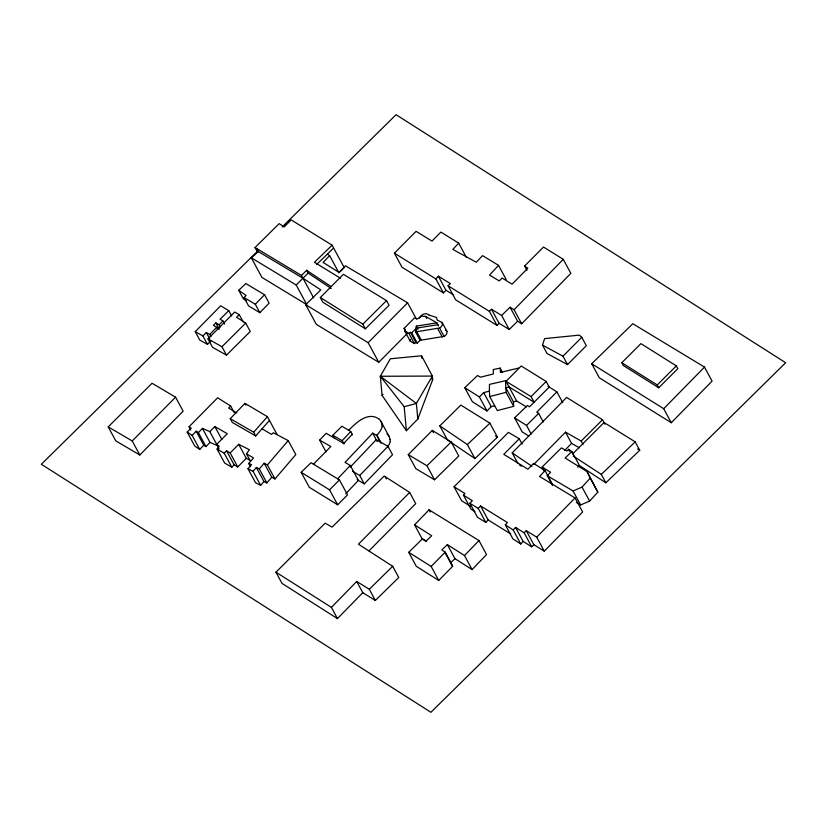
<?xml version="1.0" encoding="UTF-8"?>
<svg xmlns="http://www.w3.org/2000/svg" width="827" height="827" viewBox="0 0 827 827"><rect width="100%" height="100%" fill="white"/><g stroke="black" fill="none" stroke-linecap="round" stroke-linejoin="round"><path stroke-width="1.24" d="M489.398 391.13L489.439 384.4L505.514 380.709L506.093 392.339L513.681 406.357L497.296 410.574L489.718 396.557L489.398 391.13L483.681 392.629L479.402 396.95L486.979 410.967L491.269 406.646L494.691 405.747M382.095 426.494L382.022 424.365M390.179 441.442L390.106 439.313M436.863 322.85L416.384 326.096L415.423 329.229L420.984 339.504L417.263 343.081L416.012 342.605L414.389 343.567L410.275 341.21L404.723 330.934L405.023 329.125L404.052 328.402L414.482 317.93L417.625 318.86L421.191 316.193L425.605 316.39L436.863 322.85L438.527 325.941M410.275 341.21L410.585 339.401M542.512 345.138L544.59 338.615L579.282 335.131L581.784 337.302L586.322 345.717L567.529 364.583L547.061 353.542L542.512 345.138L562.98 356.179L567.529 364.583M417.811 419.082L432.697 379.665L432.366 376.078L421.574 355.786L390.323 358.773L380.317 376.264L382.074 395.358L406.398 430.691L417.811 419.082L416.374 403.452L432.366 376.078L380.317 376.264L404.186 406.708L406.398 430.691M419.475 318.044L420.374 316.586A4.848 3.504 -28.4 0 1 421.181 315.656L422.277 314.818A5.81 4.197 -28.4 0 1 424.272 313.919L426.37 313.712L428.717 314.777M250.519 461.352L246.446 453.806L249.423 449.733L238.683 444.316L230.175 452.958L237.752 466.966L246.26 458.334L250.56 460.505M231.808 467.245L224.231 453.227L226.526 450.767L234.103 464.784L231.808 467.245L224.644 463.048L217.067 449.04L219.207 446.249L216.684 444.357L227.28 433.71L214.865 426.587L209.8 431.601L202.429 428.396L198.397 432.593L205.975 446.611L210.006 442.404L217.377 445.619M445.215 552.136L452.793 566.154L438.744 580.451L431.167 566.443L445.215 552.136L441.866 549.872L447.366 544.642L464.495 555.548L472.072 569.565L486.545 554.566L478.967 540.548L429.037 509.845L414.565 524.845L422.142 538.863L426.422 541.582M256.36 467.482L263.937 481.5L260.66 485.356L253.083 471.338L256.36 467.482L259.296 468.93L266.883 482.947L271.763 477.231L264.175 463.213L259.296 468.93M288.23 440.574L295.808 454.592L274.988 478.947L267.41 464.939L288.23 440.574L273.313 432.759L271.556 434.402L262.025 428.799M520.762 543.98L513.185 529.962L515.552 527.399L523.129 541.406L520.762 543.98L512.905 538.884L505.328 524.866L507.354 522.499L480.57 505.938L478.244 508.398L485.821 522.416L488.147 519.956L480.57 505.938M250.478 466.717L248.731 463.482L253.496 457.962L246.446 453.806M260.66 485.356L255.564 482.761L247.986 468.744L251.511 464.671L248.731 463.482M255.698 435.943L253.682 432.211L267.421 416.684L244.937 403.359L230.237 418.669L232.263 422.411L255.698 435.943L269.447 420.426M542.14 467.007L550.575 472.269L547.267 475.721L573.028 490.938L582.043 487.103L590.251 478.12L587.108 471.638L565.12 458.003L571.86 451.542L568.583 449.34L566.94 450.984L561.43 447.893L542.14 467.007L544.476 471.318M576.316 502.413L580.606 504.946L589.62 501.11L597.828 492.137L587.108 471.638M438.351 276.197L445.929 290.215L443.437 292.923L435.86 278.906L438.351 276.197L450.353 283.609L448.069 285.791L455.646 299.808L496.996 325.383L499.063 323.254L491.486 309.236L489.419 311.365L496.996 325.383M443.437 292.923L401.974 267.193L394.396 253.176L416.084 231.333L431.973 241.081L440.905 232.087L458.675 243.117L452.814 249.423L476.3 262.221L482.534 255.626L498.526 265.333L489.543 275.091L499.239 280.922L502.103 278.058L512.089 284.157L527.812 268.237L524.607 266.025L543.515 247.035L563.259 259.327L570.837 273.344L521.672 323.75L517.63 321.238L510.052 307.22L501.638 315.469L509.215 329.487L517.63 321.238M344.001 444.016L342.202 440.688L350.731 431.498L341.892 426.215L332.826 435.25L334.625 438.579M352.24 434.299L343.722 443.489L326.158 433.307L319.646 440.119L325.993 451.862M474.967 511.634L471.008 509.153L463.43 495.135L464.939 493.523L454.075 486.772L508.409 432.366L519.263 438.775L522.178 444.171M380.865 442.952L376.823 435.478L372.708 433.152L345.035 462.386L350.276 465.467L358.36 480.415L345.717 493.771M337.633 478.823L350.276 465.467M350.297 467.1L376.244 439.695L387.997 446.322L392.536 454.726L364.262 483.878L357.171 479.712M485.821 522.416L477.468 517.299L469.891 503.281L472.331 500.707L463.43 495.135M239.251 314.642L236.594 317.299L245.712 323.047L250.261 331.451L226.505 355.145L212.539 347.299L207.99 338.894L234.692 312.037L239.251 314.642L243.231 321.992M519.263 438.775L503.788 454.333L527.936 469.219L533.611 463.389L545.076 470.656L539.545 476.445L575.044 497.947L582.621 511.965L544.3 551.196L533.86 544.693L526.282 530.676L524.122 532.784L531.699 546.802L533.86 544.693M196.175 431.218L203.752 445.236L199.72 449.433L192.143 435.415L196.175 431.218L198.397 432.593M210.885 336.589L209.748 334.48L216.674 327.316L213.407 325.373L215.847 322.892L219.103 324.825L220.24 326.934M464.495 555.548L478.967 540.548M219.103 324.825L222.897 320.928L220.065 319.243L228.779 310.652L220.664 305.814L195.244 331.679L199.793 340.093L207.474 344.321L210.844 340.972M316.658 264.433L327.368 254.147L329.632 255.657L323.078 262.407L339.008 272.424L345.417 265.798L407.597 302.806L416.446 319.16M364.262 483.878L359.714 475.473L387.997 446.322M264.568 294.753L269.116 303.158L259.843 312.668L255.295 304.264L264.568 294.753L245.826 283.547L238.755 290.329L243.303 298.743L246.467 300.956M521.672 323.75L514.094 309.732L563.259 259.327M337.468 618.596L331.41 607.38L356.726 581.464L369.287 589.258L375.355 600.464L398.748 577.504L392.68 566.288L358.442 544.207L409.654 492.416L384.183 476.042L332.051 527.13L325.135 523.16L275.96 572.201L282.028 583.417L337.468 618.596L362.784 592.67L356.726 581.464M544.3 551.196L536.723 537.178L575.044 497.947M517.661 462.986L512.202 452.896L566.609 397.436L602.521 419.723L604.951 424.21M671.276 422.721L663.699 408.703L704.501 367.105L632.8 323.719L591.708 363.746L599.286 377.763L671.276 422.721L712.078 381.123L704.501 367.105M313.64 297.896L301.514 275.474L306.61 270.295L330.769 286.38M306.61 270.295L308.13 273.096L296.2 285.026L306.807 304.656L261.921 277.417L251.315 257.786L258.313 251.542L303.033 278.275L320.762 289.905L305.701 304.708L316.307 324.329L378.766 362.319L407.453 333.302M533.715 464.474L565.513 432.17L581.185 441.06L583.004 444.419M564.51 450.56L571.571 443.375L565.513 432.17M283.506 226.763L289.481 220.716M190.81 430.009L189.063 426.773L217.656 397.766L230.692 406.067L234.186 412.528M313.433 464.185L330.852 446.508L319.646 440.119M526.448 406.936L516.637 400.981L506.031 381.361L521.217 365.979L546.192 381.474L549.221 387.088L529.507 406.822L527.388 405.488L514.611 417.873L522.188 431.88L528.691 436.015M368.997 550.885L415.712 503.633L409.654 492.416M139.815 454.995L132.237 440.977L175.572 397.177L152.065 383.263L108.213 426.877L115.79 440.884L139.815 454.995L183.149 411.195L175.572 397.177M378.766 362.319L368.149 342.688L407.597 302.806M408.259 454.643L432.294 430.422L451.201 441.99L458.778 456.008L434.547 479.774L415.836 468.661L408.259 454.643L426.97 465.756L434.547 479.774M548.125 386.405L556.881 391.843L536.754 412.166L538.646 413.386L543.308 422.008M320.328 297.524L343.381 274.295L386.529 300.604L389.052 305.277L365.379 328.826L322.85 302.196L320.328 297.524L362.857 324.153L365.379 328.826M337.654 504.801L329.57 489.842L339.442 479.918L311.035 462.727L301.173 472.31L309.257 487.258L337.654 504.801L347.526 494.866L339.442 479.918M382.074 395.358L383.066 394.355M562.98 356.179L581.784 337.302M513.681 406.357L513.453 401.87L505.876 387.853L509.06 386.964L534.118 402.191L531.089 396.578L546.192 381.474M621.801 362.712L640.894 343.618L676.31 365.875L677.83 368.677L658.726 387.77L623.31 365.513L621.801 362.712L657.217 384.968L658.726 387.77M581.185 441.06L602.521 419.723M572.46 454.095L604.041 422.525L635.177 441.856L639.726 450.26L605.86 482.782L579.438 465.56L571.86 451.542M657.217 384.968L676.31 365.875M207.474 344.321L202.925 335.917L206.305 332.557L209.748 334.48M226.505 355.145L221.956 346.74L245.712 323.047M199.72 449.433L194.769 446.084L187.191 432.066L191.171 428.117L189.063 426.773M362.857 324.153L386.529 300.604M531.192 434.061L526.53 425.429L538.646 413.386M257.714 252.524L255.026 247.542L279.164 223.641L284.25 226.856L291.187 219.899L332.103 245.185L344.228 267.607L338.863 272.889M439.84 425.884L460.835 405.085L489.894 423.155L497.472 437.173L474.936 458.582L447.417 439.902L439.84 425.884L467.358 444.564L474.936 458.582M257.311 251.449L41.35 464.267L430.919 712.295L785.65 362.733L396.081 114.705L282.121 227.001M332.103 245.185L314.436 262.304L340.538 278.285M327.368 254.147L333.622 247.986M369.287 589.258L392.68 566.288M438.744 580.451L416.312 566.33L408.734 552.312L422.411 538.863L426.194 540.982L431.694 535.751L414.565 524.845M426.97 465.756L451.201 441.99M259.843 312.668L248.617 305.928L244.068 297.524L246.146 295.497L238.755 290.329M230.692 406.067L228.614 408.073L236.718 412.911M404.723 330.934L408.827 333.281L410.461 332.33L411.701 332.805L415.423 329.229M486.979 410.967L472.372 401.736L464.795 387.718L477.52 375.499L480.404 377.195L493.274 374.011L493.316 369.545L500.201 368.098L502.527 372.419M605.86 482.782L601.312 474.378L635.177 441.856M577.753 467.172L579.438 465.56M467.358 444.564L489.894 423.155M450.364 563.022L454.943 558.659L447.366 544.642M415.826 331.885L439.912 327.916A6.378 4.6 -28.4 0 0 442.29 325.042L442.197 322.582L437.152 320.008L436.594 317.516L431.942 315.986A17.894 12.912 -28.4 0 1 428.686 314.818M437.876 324.722L417.397 327.968L415.578 331.927L420.116 340.331L444.461 336.32A6.378 4.6 -28.4 0 0 446.838 333.446L446.973 331.379L445.557 330.087M513.453 401.87L516.637 400.981M404.186 406.708L416.374 403.452L380.317 376.264M489.718 396.557L506.093 392.339M518.57 368.067L500.428 372.46L500.201 368.098M263.937 481.5L266.883 482.947M247.986 468.744L253.083 471.338M264.175 463.213L267.41 464.939M271.763 477.231L274.988 478.947M195.244 331.679L202.925 335.917M207.99 338.894L221.956 346.74M431.818 379.169L432.697 379.665M571.571 443.375L579.407 447.82M230.237 418.669L253.682 432.211M332.826 435.25L342.202 440.688M217.067 449.04L224.231 453.227M352.622 471.307L359.714 475.473M108.213 426.877L132.237 440.977M255.026 247.542L301.514 275.474M244.068 297.524L255.295 304.264M226.526 450.767L230.175 452.958M234.103 464.784L237.752 466.966M251.315 257.786L296.2 285.026M506.031 381.361L531.089 396.578M305.701 304.708L368.149 342.688M469.891 503.281L478.244 508.398M491.486 309.236L501.638 315.469M499.063 323.254L509.215 329.487M448.069 285.791L489.419 311.365M445.929 290.215L453.568 294.929M488.147 519.956L510.652 533.87M301.173 472.31L329.57 489.842M510.052 307.22L514.094 309.732M394.396 253.176L435.86 278.906M637.576 448.927L639.726 450.26M203.752 445.236L205.975 446.611M362.784 592.67L375.355 600.464M495.425 435.901L497.472 437.173M526.282 530.676L536.723 537.178M470.346 506.186L461.652 500.78L454.075 486.772M591.708 363.746L663.699 408.703M515.552 527.399L524.122 532.784M523.129 541.406L531.699 546.802M408.734 552.312L431.167 566.443M464.795 387.718L479.402 396.95M514.611 417.873L526.53 425.429M275.96 572.201L331.41 607.38M454.943 558.659L472.072 569.565M505.328 524.866L513.185 529.962M601.312 474.378L573.256 456.049M308.13 273.096L331.234 288.478M256.535 250.343L258.313 251.542L256.794 248.741M512.202 452.896L531.947 466.263M519.304 464.815L521.382 466.221M187.191 432.066L192.143 435.415M524.607 266.025L526.944 270.346M498.526 265.333L506.103 279.35M556.881 391.843L562.711 402.615M590.251 478.12L597.828 492.137M458.675 243.117L466.252 257.135M568.583 449.34L569.741 451.501M582.043 487.103L589.62 501.11M573.028 490.938L580.606 504.946M545.076 470.656L552.064 483.599M547.267 475.721L552.519 485.428M483.681 392.629L491.269 406.646M442.228 322.623L447.035 331.513M439.602 328.143L444.151 336.548M437.752 328.691L442.3 337.096M425.605 316.39L426.711 318.436M416.384 326.096L418.059 329.177M411.701 332.805L417.263 343.081M410.461 332.33L416.012 342.605M408.827 333.281L414.389 343.567M404.052 328.402L405.726 331.493M432.294 430.422L433.462 432.583M329.632 255.657L338.481 272.011M429.037 509.845L430.205 511.996M380.916 421.315L389 436.263M444.967 552.457L452.545 566.474M376.947 435.343L380.989 442.817M372.708 433.152L377.329 441.701M385.206 476.703L386.416 478.947M350.731 431.498L352.529 434.826M228.779 310.652L231.622 315.914M222.897 320.928L224.603 324.081M267.421 416.684L277.024 434.433M215.847 322.892L219.258 329.198M216.674 327.316L217.811 329.415M244.937 403.359L245.95 405.22M206.305 332.557L209.707 338.863M238.683 444.316L246.26 458.334M214.865 426.587L221.853 439.519M209.8 431.601L219.021 448.668M202.429 428.396L210.006 442.404M421.574 355.786L421.801 358.267M348.549 430.464A65.591 47.335 -28.4 0 1 355.941 423.486C361.719 418.41 370.279 413.758 377.712 418.214A14.752 10.648 -28.4 0 1 378.632 418.751M382.281 426.494A20.034 14.462 -28.4 0 1 376.761 435.219M390.365 441.442A20.034 14.462 -28.4 0 1 387.615 446.952M386.984 433.844A16.168 11.671 -28.4 0 1 389.982 439.354M378.683 418.71A16.168 11.671 -28.4 0 1 381.898 424.396"/></g></svg>
